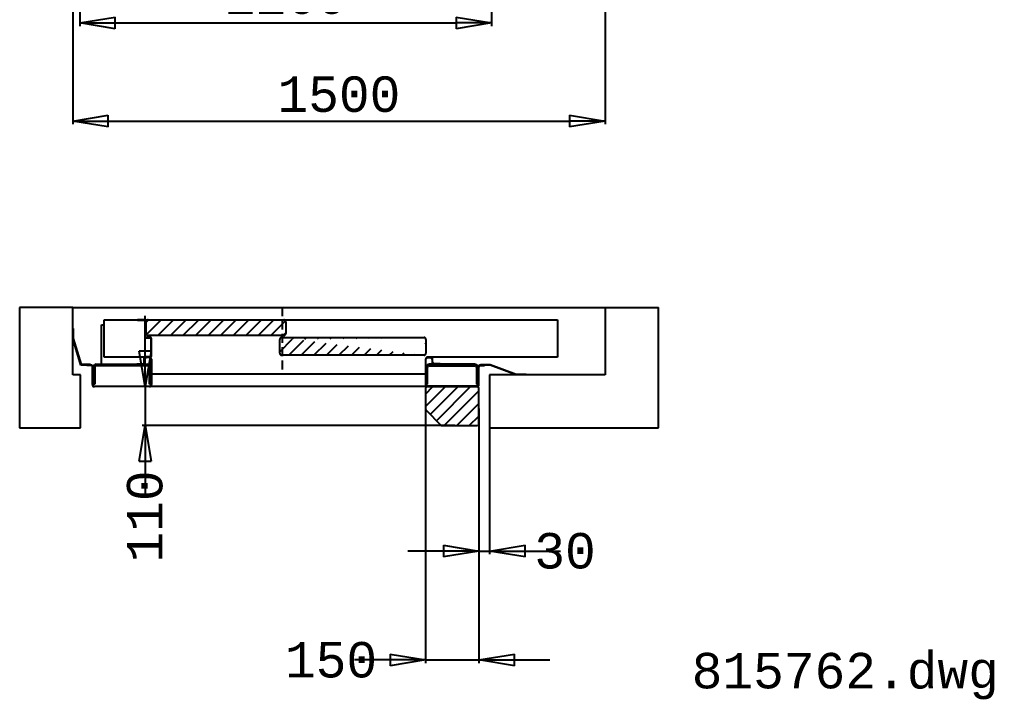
# Model space of a CAD drawing. Extents: x 66121 to 89453, y -8534 to 10021.
# Drawn here: x 81250 to 83997, y -8256 to -6339 of the extents above; entities that cross this region are included whole.
import ezdxf

# ---------------------------------------------------------------- set-up
doc = ezdxf.new("R2010")
doc.units = 0
doc.header["$LTSCALE"] = 50
doc.header["$MEASUREMENT"] = 0
doc.linetypes.add('DASHED', pattern=[0.75, 0.5, -0.25])
doc.layers.get('0').update_dxf_attribs({"linetype": 'CONTINUOUS'})
doc.layers.get('Defpoints').update_dxf_attribs({"linetype": 'CONTINUOUS'})
for name, color, linetype in [('CONT_35', 250, 'CONTINUOUS'), ('CONT_70', 5, 'CONTINUOUS'), ('DASH_35', 30, 'DASHED'), ('DIM_MM', 7, 'CONTINUOUS'), ('HATCH_35', 6, 'CONTINUOUS'), ('TEXT_50', 7, 'CONTINUOUS')]:
    doc.layers.add(name, color=color, linetype=linetype)
doc.styles.get("Standard").update_dxf_attribs({"font": 'monotxt'})
doc.dimstyles.get("Standard").update_dxf_attribs({"dimscale": 50, "dimtxt": 2, "dimasz": 2, "dimexe": 0.18, "dimexo": 0, "dimgap": 0.5, "dimtad": 1, "dimdec": 0, "dimrnd": 1, "dimzin": 0, "dimdsep": 46, "dimtxsty": 'Standard', "dimblk": 'CLOSED', "dimcen": 0.09, "dimadec": 0, "dimazin": 0, "dimtfac": 1, "dimtdec": 0, "dimtmove": 2, "dimatfit": 0, "dimldrblk": 'CLOSED', "dimfxl": 1, "dimtolj": 1, "dimtzin": 0, "dimarcsym": 0})
pattern_1 = [(45, (74472.04029409554, -54914.75397474718), (-17.67766952966369, 17.67766952966369), [])]

# ---------------------------------------------------------------- blocks, each defined once
blk = doc.blocks.new('_Closed')
at = {"color": 0, "linetype": 'Continuous', "lineweight": -2}
for p, q in [((-1, 0.1666666666666667), (0, 0)), ((-1, 0.1666666666666667), (-1, -0.1666666666666667)), ((0, 0), (-1, -0.1666666666666667)), ((0, 0), (-1, 0))]:
    blk.add_line(p, q, dxfattribs=at)
blk = doc.blocks.new('*D190')
at = {"layer": 'Defpoints', "color": 0, "transparency": 16777216}
for p in [(82394.1434692622, -7413.506405952415), (82544.32599538774, -7435.741627947703), (82544.32599538774, -8144.458338636242)]:
    blk.add_point(p, dxfattribs=at)
at = {"layer": 'DIM_MM', "color": 0, "lineweight": -2, "transparency": 16777216}
for p, q in [((82394.1434692622, -7413.506405952415), (82394.1434692622, -8153.458338636242)), ((82544.32599538774, -7435.741627947703), (82544.32599538774, -8153.458338636242)), ((82294.1434692622, -8144.458338636242), (82194.1434692622, -8144.458338636242)), ((82394.1434692622, -8144.458338636242), (82544.32599538774, -8144.458338636242)), ((82644.32599538774, -8144.458338636242), (82744.32599538774, -8144.458338636242))]:
    blk.add_line(p, q, dxfattribs=at)
at = {"layer": 'DIM_MM', "color": 0, "lineweight": -2, "transparency": 16777216, "xscale": 100, "yscale": 100, "zscale": 100}
blk.add_blockref('_Closed', (82394.1434692622, -8144.458338636242), dxfattribs=at)
at = {"layer": 'DIM_MM', "color": 0, "lineweight": -2, "transparency": 16777216, "xscale": 100, "yscale": 100, "zscale": 100, "rotation": 180}
blk.add_blockref('_Closed', (82544.32599538774, -8144.458338636242), dxfattribs=at)
at = {"layer": 'DIM_MM', "color": 0, "transparency": 16777216, "insert": (82127.86119735826, -8144.458338636242), "char_height": 100, "attachment_point": 5}
blk.add_mtext('\\A1;150', dxfattribs=at)
blk = doc.blocks.new('*D191')
at = {"layer": 'Defpoints', "color": 0, "transparency": 16777216}
for p in [(82432.97478620778, -7373.71413520479), (81604.27630423666, -7483.502485954653), (82476.94668262053, -7483.502485954653)]:
    blk.add_point(p, dxfattribs=at)
at = {"layer": 'DIM_MM', "color": 0, "lineweight": -2, "transparency": 16777216}
for p, q in [((81604.27630423666, -7273.71413520479), (81604.27630423666, -7173.71413520479)), ((82432.97478620778, -7373.71413520479), (81595.27630423666, -7373.71413520479)), ((81604.27630423666, -7373.71413520479), (81604.27630423666, -7483.502485954653)), ((82476.94668262053, -7483.502485954653), (81595.27630423666, -7483.502485954653)), ((81604.27630423666, -7583.502485954653), (81604.27630423666, -7683.502485954653))]:
    blk.add_line(p, q, dxfattribs=at)
at = {"layer": 'DIM_MM', "color": 0, "lineweight": -2, "transparency": 16777216, "xscale": 100, "yscale": 100, "zscale": 100}
for p, rotation in [((81604.27630423666, -7373.71413520479), 270), ((81604.27630423666, -7483.502485954653), 90)]:
    blk.add_blockref('_Closed', p, dxfattribs=dict(at, rotation=rotation))
at = {"layer": 'DIM_MM', "color": 0, "transparency": 16777216, "insert": (81603.50166576463, -7739.78433908418), "char_height": 100, "attachment_point": 5, "rotation": 90}
blk.add_mtext('\\A1;110', dxfattribs=at)
blk = doc.blocks.new('*D17')
at = {"layer": 'Defpoints', "color": 0, "transparency": 16777216}
for p in [(81400.09411101625, -5541.615847082648), (82900.09411101625, -5548.715847082639), (82900.09411101625, -6624.865847082691)]:
    blk.add_point(p, dxfattribs=at)
at = {"layer": 'DIM_MM', "color": 0, "lineweight": -2, "transparency": 16777216}
for p, q in [((81400.09411101625, -5541.615847082648), (81400.09411101625, -6633.865847082691)), ((82900.09411101625, -5548.715847082639), (82900.09411101625, -6633.865847082691)), ((81500.09411101625, -6624.865847082691), (82800.09411101625, -6624.865847082691))]:
    blk.add_line(p, q, dxfattribs=at)
at = {"layer": 'DIM_MM', "color": 0, "lineweight": -2, "transparency": 16777216, "xscale": 100, "yscale": 100, "zscale": 100, "rotation": 180}
blk.add_blockref('_Closed', (81400.09411101625, -6624.865847082691), dxfattribs=at)
at = {"layer": 'DIM_MM', "color": 0, "lineweight": -2, "transparency": 16777216, "xscale": 100, "yscale": 100, "zscale": 100}
blk.add_blockref('_Closed', (82900.09411101625, -6624.865847082691), dxfattribs=at)
at = {"layer": 'DIM_MM', "color": 0, "transparency": 16777216, "insert": (82150.09411101625, -6549.865847082691), "char_height": 100, "attachment_point": 5}
blk.add_mtext('\\A1;1500', dxfattribs=at)
blk = doc.blocks.new('*D18')
at = {"layer": 'Defpoints', "color": 0, "transparency": 16777216}
for p in [(81420.09411101244, -5745.81584708263), (82580.09411101649, -5771.715847082814), (82580.09411101649, -6348.485847082628)]:
    blk.add_point(p, dxfattribs=at)
at = {"layer": 'DIM_MM', "color": 0, "lineweight": -2, "transparency": 16777216}
for p, q in [((81420.09411101244, -5745.81584708263), (81420.09411101244, -6357.485847082628)), ((82580.09411101649, -5771.715847082814), (82580.09411101649, -6357.485847082628)), ((81520.09411101244, -6348.485847082628), (82480.09411101649, -6348.485847082628))]:
    blk.add_line(p, q, dxfattribs=at)
at = {"layer": 'DIM_MM', "color": 0, "lineweight": -2, "transparency": 16777216, "xscale": 100, "yscale": 100, "zscale": 100, "rotation": 180}
blk.add_blockref('_Closed', (81420.09411101244, -6348.485847082628), dxfattribs=at)
at = {"layer": 'DIM_MM', "color": 0, "lineweight": -2, "transparency": 16777216, "xscale": 100, "yscale": 100, "zscale": 100}
blk.add_blockref('_Closed', (82580.09411101649, -6348.485847082628), dxfattribs=at)
at = {"layer": 'DIM_MM', "color": 0, "transparency": 16777216, "insert": (82000.09411101446, -6273.485847082628), "char_height": 100, "attachment_point": 5}
blk.add_mtext('\\A1;1160', dxfattribs=at)
blk = doc.blocks.new('*D175')
at = {"layer": 'Defpoints', "color": 0, "transparency": 16777216}
for p in [(82544.32599538774, -7464.169918750252), (82574.5625006207, -7458.568282198436), (82574.5625006207, -7837.205859832021)]:
    blk.add_point(p, dxfattribs=at)
at = {"layer": 'DIM_MM', "color": 0, "lineweight": -2, "transparency": 16777216}
for p, q in [((82544.32599538774, -7464.169918750252), (82544.32599538774, -7846.205859832021)), ((82574.5625006207, -7458.568282198436), (82574.5625006207, -7846.205859832021)), ((82444.32599538774, -7837.205859832021), (82344.32599538774, -7837.205859832021)), ((82544.32599538774, -7837.205859832021), (82574.5625006207, -7837.205859832021)), ((82674.5625006207, -7837.205859832021), (82774.5625006207, -7837.205859832021))]:
    blk.add_line(p, q, dxfattribs=at)
at = {"layer": 'DIM_MM', "color": 0, "lineweight": -2, "transparency": 16777216, "xscale": 100, "yscale": 100, "zscale": 100}
blk.add_blockref('_Closed', (82544.32599538774, -7837.205859832021), dxfattribs=at)
at = {"layer": 'DIM_MM', "color": 0, "lineweight": -2, "transparency": 16777216, "xscale": 100, "yscale": 100, "zscale": 100, "rotation": 180}
blk.add_blockref('_Closed', (82574.5625006207, -7837.205859832021), dxfattribs=at)
at = {"layer": 'DIM_MM', "color": 0, "transparency": 16777216, "insert": (82787.05605076987, -7837.205859832021), "char_height": 100, "attachment_point": 5}
blk.add_mtext('\\A1;30', dxfattribs=at)

msp = doc.modelspace()

# ---------------------------------------------------------------- hatches: boundary and pattern name
at = {"layer": 'HATCH_35'}
h = msp.add_hatch(dxfattribs=at)
h.set_pattern_fill('ANSI31', color=256, scale=200, style=0)
h.set_pattern_definition(pattern_1)
h.paths.add_polyline_path([(81612.80774444851, -7185.373938930045, 0.4142135623729027), (81607.268326911, -7190.913356467564), (81607.268326911, -7224.149861692988, 0.4142135623728065), (81612.80774444854, -7229.6892792305), (81990.38424163972, -7229.6892792305), (81990.38424163975, -7185.373938930045)])
h.paths.add_polyline_path([(81990.38424163972, -7229.6892792305), (81994.81577566531, -7229.6892792305, 0.4142135623729027), (82000.35519320285, -7224.149861692981), (82000.35519320285, -7190.913356467557, 0.4142135623719409), (81994.81577566531, -7185.373938930045), (81990.38424163975, -7185.373938930045)])
h = msp.add_hatch(dxfattribs=at)
h.set_pattern_fill('ANSI31', color=256, scale=200, style=0)
h.set_pattern_definition(pattern_1)
edge = h.paths.add_edge_path()
edge.add_line((81983.18299883648, -7279.544037068102), (81983.18299883648, -7240.768114305522))
edge.add_arc((81988.72241637399, -7279.544037068102), 5.539417537515956, 180, 270)
edge.add_line((82389.77624609019, -7285.083454605613), (81988.72241637399, -7285.083454605613))
edge.add_line((81988.72241637399, -7235.228696768011), (82389.77624609019, -7235.228696767647))
edge.add_line((82395.3156636277, -7240.768114305522), (82395.3156636277, -7279.544037068102))
edge.add_arc((82389.77624609019, -7279.544037068102), 5.539417537515956, 270, 360)
edge.add_arc((82389.77624609019, -7240.768114305522), 5.539417537515956, 0, 90)
h = msp.add_hatch(dxfattribs=at)
h.set_pattern_fill('ANSI31', color=256, scale=200, style=0)
h.set_pattern_definition(pattern_1)
edge = h.paths.add_edge_path()
edge.add_arc((82398.57500329227, -7378.145669234275), 4.431534030012512, 90, 180)
edge.add_line((82394.14346926223, -7378.145669234275), (82394.14346926223, -7437.351544157033))
edge.add_arc((82398.57500329227, -7437.351544157033), 4.431534030012512, 180, 224.999999999553)
edge.add_line((82395.44143552857, -7440.485111920904), (82437.16084329603, -7482.204519688136))
edge.add_arc((82440.2944110597, -7479.070951924629), 4.43153403001387, 224.999999999553, 270)
edge.add_line((82440.2944110597, -7483.502485954566), (82539.89446135773, -7483.502485954566))
edge.add_arc((82539.89446135773, -7479.070951924629), 4.431534030012512, 270, 360)
edge.add_line((82544.32599538774, -7479.070951924629), (82544.32599538774, -7378.145669236458))
edge.add_arc((82539.89446135773, -7378.145669236458), 4.431534030012512, 0, 90)
edge.add_line((82539.89446135776, -7373.714135206522), (82398.57500329227, -7373.714135204339))
h.paths.add_polyline_path([(81678.50166576463, -7898.117672417513), (81678.50166576463, -7581.451005750846), (81528.50166576463, -7581.451005750846), (81528.50166576463, -7898.117672417513)], flags=9)
h.paths.add_polyline_path([(81969.52786402493, -8219.458338636243), (82286.1945306916, -8219.458338636243), (82286.1945306916, -8069.458338636243), (81969.52786402493, -8069.458338636243)], flags=9)

# ---------------------------------------------------------------- linework, layer by layer
at = {"layer": 'CONT_35'}
for p, q in [((81400.09411101625, -7150.298347082774), (82900.09411101625, -7150.298347082774)), ((81488.72479160898, -7185.373938930045), (82765.90269688837, -7185.373938930045)), ((81488.72479160898, -7290.622872143124), (81488.72479160898, -7185.373938930045)), ((81582.89488974217, -7185.373938930045), (81582.89488974217, -7186.48182243762)), ((81602.17206277561, -7185.373938930045), (81582.89488974217, -7185.373938930045)), ((81582.89488974217, -7186.48182243762), (81602.17206277561, -7186.48182243762)), ((81603.94467638762, -7188.254436049668), (81603.94467638762, -7233.456083155964)), ((81605.05255989509, -7233.456083155964), (81605.05255989509, -7188.254436049668)), ((81607.268326911, -7224.149861692988), (81607.268326911, -7190.913356467557)), ((81612.80774444851, -7185.373938930045), (81994.81577566534, -7185.373938930045)), ((82000.35519320285, -7190.913356467557), (82000.35519320285, -7224.149861692988)), ((82765.90269688837, -7185.373938930045), (82765.90269688837, -7290.622872143124)), ((81400.09411101625, -7237.914519968602), (81400.09411101625, -7210.219527764114)), ((81400.09411101625, -7210.219527764114), (81401.75593627748, -7210.219527764114)), ((81401.75593627748, -7210.219527764114), (81401.75593627748, -7238.028808482907)), ((81480.96960705737, -7310.564775277656), (81480.96960705737, -7199.776424527429)), ((81480.96960705737, -7199.776424527429), (81488.72479160898, -7199.776424527429)), ((81423.16157812715, -7312.78054229317), (81400.09411101625, -7237.914519968602)), ((81401.75593627748, -7238.028808482907), (81424.2761531829, -7311.118717031625)), ((81618.79031538815, -7235.228696768011), (81606.8251735071, -7235.228696768011)), ((81606.8251735071, -7236.336580275222), (81618.79031538815, -7236.336580275222)), ((81994.81577566534, -7229.6892792305), (81612.80774444851, -7229.6892792305)), ((81620.56292900015, -7238.10919388727), (81620.56292900015, -7287.742375023502)), ((81621.67081250765, -7287.742375023502), (81621.67081250765, -7238.10919388727)), ((81983.18299883648, -7279.544037068102), (81983.18299883648, -7240.768114305522)), ((81988.72241637399, -7235.228696768011), (82389.77624609019, -7235.228696767647)), ((82395.3156636277, -7240.768114305522), (82395.3156636277, -7279.544037068102)), ((81601.467373552, -7290.622872143124), (81488.72479160898, -7290.622872143124)), ((81600.62102586357, -7292.838639158274), (81600.62102586494, -7305.025357740872)), ((81600.62102586494, -7305.025357740872), (81601.72890937151, -7305.025357740872)), ((81601.72890937151, -7305.025357740872), (81601.72890937101, -7292.838639158274)), ((81601.72890937215, -7305.025357739781), (81601.72890937162, -7296.162289680999)), ((81602.83679287907, -7296.162289680636), (81602.83679287956, -7305.025357739781)), ((81618.79031538815, -7289.514988635549), (81603.94467638593, -7289.514988635549)), ((81603.94467638587, -7290.622872143124), (81618.79031538815, -7290.622872143124)), ((81603.94467638596, -7290.622872143124), (81618.79031538815, -7290.622872143124)), ((81607.26832690882, -7290.622872143124), (81616.13139496857, -7290.622872143124)), ((81616.13139496857, -7291.730755650336), (81607.26832690882, -7291.730755650336)), ((81620.56292899858, -7368.174717668283), (81620.56292899858, -7296.162289680636)), ((81621.67081250608, -7296.162289680636), (81621.67081250608, -7368.174717668283)), ((82389.77624609019, -7285.083454605613), (81988.72241637399, -7285.083454605613)), ((82394.14346926229, -7296.162289677362), (82394.14346926232, -7368.174717665009)), ((82395.25135276979, -7368.174717665009), (82395.25135276979, -7296.162289677362)), ((82765.90269688837, -7290.622872143124), (82399.68288679983, -7290.622872143124)), ((82408.54595485923, -7290.62287213985), (82399.68288679983, -7290.62287213985)), ((82399.68288679983, -7291.730755647061), (82408.54595485955, -7291.730755647061)), ((82412.97748888933, -7296.162289677362), (82412.97748888878, -7305.025357736507)), ((82414.08537239622, -7305.02535773687), (82414.08537239674, -7296.162289677725)), ((81450.36986458325, -7312.78054229317), (81423.16157812715, -7312.78054229317)), ((81450.36986458325, -7311.118717031625), (81424.2761531829, -7311.118717031625)), ((81439.97791727574, -7312.78054229317), (81451.05675235079, -7312.78054229317)), ((81439.97791727574, -7313.888425800381), (81439.97791727574, -7312.78054229317)), ((81451.05675235079, -7313.888425800381), (81439.97791727574, -7313.888425800381)), ((81450.36986458325, -7311.118717031625), (81450.36986458325, -7312.78054229317)), ((81455.48828638069, -7368.174717668283), (81455.48828638077, -7318.319959830681)), ((81456.59616988839, -7318.319959830317), (81456.59616988958, -7368.174717668283)), ((81457.70405340043, -7367.066834160344), (81457.7040533988, -7319.427843337892)), ((81462.1355874285, -7319.427843337892), (81462.13558743047, -7367.066834160344)), ((81466.56712145853, -7310.564775277656), (81611.69986093853, -7310.564775277656)), ((81611.69986093935, -7314.996309307228), (81466.56712145836, -7314.996309307592)), ((81580.67912273013, -7309.456891770081), (81597.29737534237, -7309.456891770081)), ((81580.67912272725, -7310.564775277292), (81580.67912273013, -7309.456891770081)), ((81597.29737533955, -7310.564775277292), (81580.67912272725, -7310.564775277292)), ((81597.29737534243, -7310.564775277656), (81580.67912273161, -7310.564775277656)), ((81616.13139496939, -7367.066834160344), (81616.13139496939, -7319.427843337528)), ((81620.56292899832, -7319.427843337165), (81620.56292899858, -7367.066834160344)), ((82395.2513527688, -7319.427843334254), (82395.25135276685, -7367.066834156706)), ((82399.68288679689, -7367.066834156706), (82399.68288679895, -7319.42784333389)), ((82533.24716031004, -7310.564775275109), (82404.11442082925, -7310.564775274018)), ((82404.11442082899, -7314.996309303954), (82533.24716031022, -7314.996309304318)), ((82435.13515903827, -7309.456891766807), (82418.51690642597, -7309.456891766807)), ((82418.51690642632, -7310.564775274382), (82435.13515903673, -7310.564775274382)), ((82435.13515903673, -7310.564775274382), (82435.13515903827, -7309.456891766807)), ((82537.67869434002, -7319.427843334618), (82537.67869433793, -7367.06683415707)), ((82542.11022836855, -7367.06683415707), (82542.1102283695, -7319.427843334618)), ((82543.2181118801, -7318.319959831409), (82543.21811188021, -7368.174717669011)), ((82544.32599538771, -7368.174717669011), (82544.32599538763, -7318.319959829953)), ((82548.7575294176, -7311.118717031261), (82576.45461710519, -7311.118717031261)), ((82548.7575294176, -7312.780542292442), (82548.7575294176, -7311.118717031261)), ((82576.45461710519, -7312.780542292442), (82548.7575294176, -7312.780542292442)), ((82559.83636449263, -7312.780542296808), (82548.75752941894, -7312.780542293897)), ((82548.7575294176, -7313.888425800017), (82559.83636449263, -7313.888425800017)), ((82559.83636449263, -7313.888425800017), (82559.83636449263, -7312.780542296808)), ((82576.45461710519, -7311.118717031261), (82649.7342232122, -7338.815804718818)), ((82649.7342232122, -7340.477629980363), (82576.45461710519, -7312.780542292442)), ((81621.67081250608, -7337.707921211971), (82394.14346926232, -7337.707921211971)), ((82649.7342232122, -7338.815804718818), (82677.42921541692, -7338.815804718818)), ((82677.42921541692, -7340.477629980363), (82649.7342232122, -7340.477629980363)), ((82677.42921541692, -7340.477629980363), (82677.42921541692, -7338.815804718818)), ((81462.13558743047, -7367.066834160344), (81457.70405340043, -7367.066834160344)), ((81461.02770391971, -7372.606251698219), (81616.13139496857, -7372.606251698219)), ((81616.13139496857, -7373.714135205794), (81461.02770391817, -7373.714135205794)), ((81620.56292899858, -7367.066834160344), (81616.13139496939, -7367.066834160344)), ((82394.14346926223, -7378.145669234275), (82394.14346926223, -7437.351544157033)), ((82395.25135276685, -7367.066834156706), (82399.68288679689, -7367.066834156706)), ((82398.57500329227, -7373.714135204339), (82539.89446135776, -7373.714135206522)), ((82538.78657785011, -7372.606251698947), (82399.68288679968, -7372.606251694945)), ((82399.68288679983, -7373.71413520252), (82539.89446135782, -7373.714135206522)), ((82537.67869433793, -7367.06683415707), (82542.11022836855, -7367.06683415707)), ((82544.32599538774, -7479.070951924629), (82544.32599538774, -7378.145669236458)), ((82395.44143552857, -7440.485111920904), (82437.16084329603, -7482.204519688136)), ((82440.2944110597, -7483.502485954566), (82539.89446135773, -7483.502485954566))]:
    msp.add_line(p, q, dxfattribs=at)
for centre, radius, start, end in [((81602.17206277556, -7188.254436049668), 2.880497119535906, 0, 89.99999999916623), ((81602.17206277561, -7188.254436049668), 1.772613612006013, 0, 89.99999999916623), ((81612.80774444851, -7190.913356467557), 5.539417537515956, 90, 180), ((81994.81577566534, -7190.913356467557), 5.539417537533589, 0, 90), ((81612.80774444851, -7224.149861692988), 5.539417537515956, 180, 270), ((81994.81577566534, -7224.149861692988), 5.539417537515956, 270, 0), ((81606.8251735071, -7233.456083155964), 2.880497119508196, 180, 270), ((81606.8251735071, -7233.456083155964), 1.772613612004754, 180, 270), ((81618.79031538815, -7238.10919388727), 2.880497119509455, 0, 90), ((81618.79031538815, -7238.10919388727), 1.772613612004754, 0, 90), ((81988.72241637399, -7240.768114305522), 5.539417537514696, 90, 180), ((82389.77624609019, -7240.768114305522), 5.539417537515956, 0, 90), ((81988.72241637399, -7279.544037068102), 5.539417537515956, 180, 270), ((82389.77624609019, -7279.544037068102), 5.539417537515956, 270, 0), ((81597.29737534237, -7305.025357740144), 4.431534030012512, 270, 0), ((81597.29737534237, -7305.025357740144), 5.539417537554372, 270, 0), ((81603.94467638593, -7292.838639157911), 3.323650522367898, 138.1896851084382, 180), ((81603.94467638593, -7292.838639157911), 3.323650522509699, 90, 138.1896851084382), ((81607.26832690882, -7296.162289680636), 5.539417537516585, 90, 180), ((81603.94467638596, -7292.838639157911), 2.215767015006256, 90, 180), ((81607.26832690882, -7296.162289680636), 4.431534030012512, 90, 180), ((81616.13139496857, -7296.162289680636), 5.539417537516585, 0, 90), ((81616.13139496857, -7296.162289680636), 4.431534030013772, 0, 90), ((81618.79031538815, -7287.742375023502), 2.880497119508196, 270, 0), ((81618.79031538815, -7287.742375023502), 1.772613612005383, 270, 0), ((82399.68288679983, -7296.162289677362), 5.539417537515956, 90, 180), ((82399.68288679983, -7296.162289677362), 4.431534030013772, 90, 180), ((82408.54595485923, -7296.162289677362), 5.539417537515956, 0, 90), ((82408.54595485955, -7296.162289676998), 4.431534029754312, 0, 90), ((82418.51690642632, -7305.02535773687), 5.539417537552483, 180, 270), ((82418.51690642597, -7305.02535773687), 4.431534029755571, 180, 270), ((81451.05675235079, -7318.319959830681), 5.539417537645056, 0, 90), ((81451.05675235079, -7318.319959830681), 4.431534030003066, 0, 90), ((81466.56712145853, -7319.427843337892), 8.863068060006132, 90, 180), ((81466.56712145836, -7319.427843337892), 4.431534030013772, 90, 180), ((81611.69986093853, -7319.427843337528), 8.863068059755488, 0, 90), ((81611.69986093935, -7319.427843337528), 4.431534030011883, 0, 90), ((82404.11442082917, -7319.427843334618), 8.863068060388397, 90, 180), ((82404.11442082899, -7319.427843334254), 4.431534030002437, 90, 180), ((82533.24716030998, -7319.427843334618), 8.863068059511143, 0, 90), ((82533.24716031022, -7319.427843334254), 4.431534029816658, 0, 90), ((82548.7575294176, -7318.319959831409), 5.53941753750336, 89.99999998582602, 180), ((82548.7575294176, -7318.319959829953), 4.431534030013772, 90, 180), ((81461.02770391817, -7368.174717668283), 5.53941753750336, 180, 270), ((81461.02770391971, -7368.174717668283), 4.431534030115163, 180, 270), ((81616.13139496857, -7368.174717668283), 5.539417537516585, 270, 0), ((81616.13139496857, -7368.174717668283), 4.431534030013142, 270, 0), ((82399.68288679997, -7368.174717665009), 5.539417537651984, 180, 269.9999999983324), ((82398.57500329227, -7378.145669234275), 4.431534030012512, 90, 180), ((82399.68288679983, -7368.174717665009), 4.431534030013772, 180, 269.9999999983324), ((82538.7865778502, -7368.174717669011), 4.431534030015031, 269.9999999983324, 0), ((82538.7865778502, -7368.174717669011), 5.53941753750336, 269.9999999983324, 0), ((82539.89446135773, -7378.145669236458), 4.431534030012512, 0, 90), ((82398.57500329227, -7437.351544157033), 4.431534030012512, 180, 224.999999999553), ((82440.2944110597, -7479.070951924629), 4.43153403001387, 224.999999999553, 270), ((82539.89446135773, -7479.070951924629), 4.431534030012512, 270, 0)]:
    msp.add_arc(centre, radius, start, end, dxfattribs=at)
at = {"layer": 'CONT_70'}
for p, q in [((81400.09411101625, -7150.298347082774), (81250.09411101625, -7150.298347082774)), ((81250.09411101625, -7150.298347082774), (81250.09411101625, -7490.054331481179)), ((81400.09411101625, -7340.477629980726), (81400.09411101625, -7150.298347082774)), ((82900.09411101625, -7150.298347082774), (83050.09411101625, -7150.298347082774)), ((82900.09411101625, -7150.298347082774), (82900.09411101625, -7340.477629980726)), ((83050.09411101625, -7490.054331481179), (83050.09411101625, -7150.298347082774)), ((81422.25178116249, -7340.477629980726), (81400.09411101625, -7340.477629980726)), ((81422.2517811619, -7490.054331481179), (81422.25178116249, -7340.477629980726)), ((82900.09411101625, -7340.477629980726), (82574.56250061959, -7340.477629980726)), ((82574.56250061959, -7340.477629980726), (82574.5625006209, -7490.054331481179)), ((81250.09411101625, -7490.054331481179), (81422.2517811619, -7490.054331481179)), ((82574.5625006209, -7490.054331481179), (83050.09411101625, -7490.054331481179))]:
    msp.add_line(p, q, dxfattribs=at)
at = {"layer": 'DASH_35'}
msp.add_line((81990.38424163975, -7150.298347082774), (81990.3842416397, -7337.707921211971), dxfattribs=at)

# ---------------------------------------------------------------- texts
at = {"layer": 'TEXT_50', "insert": (83143.98293515819, -8124.443637159352), "char_height": 100, "width": 2143.84, "attachment_point": 1}
msp.add_mtext('815762.dwg', dxfattribs=at)

# ---------------------------------------------------------------- dimensions: what is measured, and where the dimension line sits
at = {"layer": 'DIM_MM'}
for base, p1, p2, picture, middle in [((82900.09411101625, -6624.865847082691), (81400.09411101625, -5541.615847082648), (82900.09411101625, -5548.715847082639), '*D17', (82150.09411101625, -6549.865847082691)), ((82580.09411101649, -6348.485847082628), (81420.09411101244, -5745.81584708263), (82580.09411101649, -5771.715847082814), '*D18', (82000.09411101446, -6273.485847082628))]:
    dim = msp.add_linear_dim(base=base, p1=p1, p2=p2, dimstyle='Standard', dxfattribs=at)
    dim.commit()
    dim.dimension.update_dxf_attribs({"geometry": picture, "text_midpoint": middle})
dim = msp.add_linear_dim(base=(81604.27630423666, -7483.502485954653), p1=(82432.97478620778, -7373.71413520479), p2=(82476.94668262053, -7483.502485954653), angle=90, dimstyle='Standard', dxfattribs=at)
dim.commit()
dim.dimension.update_dxf_attribs({"geometry": '*D191', "text_midpoint": (81603.50166576463, -7739.78433908418), "dimtype": 160})
for base, p1, p2, picture, middle in [((82544.32599538774, -8144.458338636242), (82394.1434692622, -7413.506405952415), (82544.32599538774, -7435.741627947703), '*D190', (82127.86119735826, -8144.458338636242)), ((82574.5625006207, -7837.205859832021), (82544.32599538774, -7464.169918750252), (82574.5625006207, -7458.568282198436), '*D175', (82787.05605076987, -7837.205859832021))]:
    dim = msp.add_linear_dim(base=base, p1=p1, p2=p2, dimstyle='Standard', dxfattribs=at)
    dim.commit()
    dim.dimension.update_dxf_attribs({"geometry": picture, "text_midpoint": middle, "dimtype": 160})

doc.saveas('drawing.dxf')
